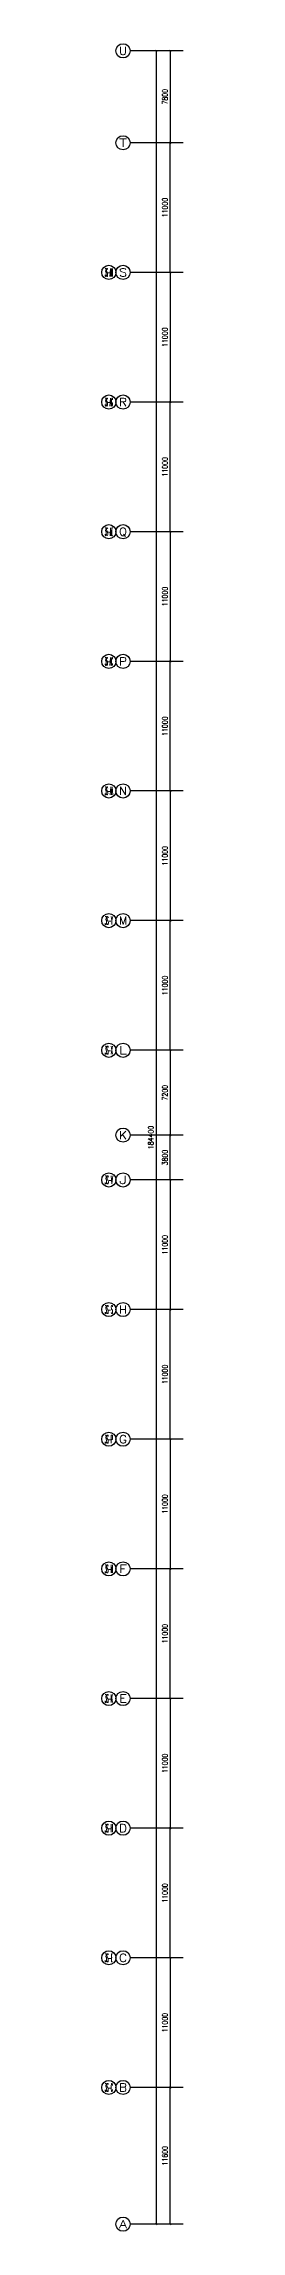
# Model space of a CAD drawing. Extents: x 0 to 3879896, y -114000 to 391286.
# Drawn here: x 1814646 to 1821546, y 131400 to 317000 of the extents above; entities that cross this region are included whole.
import ezdxf
from ezdxf.enums import TextEntityAlignment as Align

# ---------------------------------------------------------------- set-up
doc = ezdxf.new("R2010")
doc.units = 0
doc.header["$LTSCALE"] = 1000
doc.header["$MEASUREMENT"] = 0
doc.layers.get('0').update_dxf_attribs({"linetype": 'CONTINUOUS'})
doc.layers.get('Defpoints').update_dxf_attribs({"linetype": 'CONTINUOUS'})
doc.layers.add('AXIS', color=3, linetype='CONTINUOUS')
doc.layers.add('AXIS_TEXT', color=7, linetype='CONTINUOUS')
doc.styles.add('_TCH_AXIS', font='COMPLEX', dxfattribs={"bigfont": 'GBCBIG'})
doc.styles.add('DIM_FONT', font='SIMPLEX', dxfattribs={"width": 0.7, "bigfont": 'GBCBIG'})
doc.dimstyles.new('DIMN', dxfattribs={"dimscale": 1.5, "dimtxt": 300, "dimasz": 100, "dimexe": 250, "dimexo": 300, "dimgap": 150, "dimtad": 1, "dimdec": 0, "dimzin": 0, "dimdsep": 46, "dimtxsty": 'DIM_FONT', "dimblk": 'ARCHTICK', "dimcen": 0.09, "dimclrt": 7, "dimazin": 2, "dimtfac": 1, "dimtdec": 0, "dimtix": 1, "dimtmove": 2, "dimatfit": 3, "dimldrblk": 'ARCHTICK', "dimfxl": 1, "dimtolj": 1, "dimtzin": 0, "dimarcsym": 0})

# ---------------------------------------------------------------- blocks, each defined once
blk = doc.blocks.new('_ArchTick')
at = {"color": 0, "linetype": 'ByBlock', "const_width": 0.4}
blk.add_lwpolyline([(-0.5, -0.5), (0.5, 0.5)], dxfattribs=at)
blk = doc.blocks.new('*D507')
at = {"layer": 'AXIS', "color": 0, "lineweight": -2}
for p, q in [((1821096, 316400), (1820071, 316400)), ((1820446, 316400), (1820446, 308600)), ((1821096, 308600), (1820071, 308600))]:
    blk.add_line(p, q, dxfattribs=at)
at = {"layer": 'Defpoints', "color": 0, "transparency": 16777216}
for p in [(1821546, 316400), (1820446, 308600), (1821546, 308600)]:
    blk.add_point(p, dxfattribs=at)
at = {"layer": 'AXIS', "color": 0, "lineweight": -2, "xscale": 150, "yscale": 150, "zscale": 150}
for p, rotation in [((1820446, 316400), 90), ((1820446, 308600), 270)]:
    blk.add_blockref('_ArchTick', p, dxfattribs=dict(at, rotation=rotation))
at = {"layer": 'AXIS', "color": 7, "insert": (1819996, 312500), "char_height": 450, "attachment_point": 5, "rotation": 90, "style": 'DIM_FONT'}
blk.add_mtext('\\A1;7800', dxfattribs=at)
blk = doc.blocks.new('*D508')
at = {"layer": 'AXIS', "color": 0, "lineweight": -2}
for p, q in [((1821096, 316400), (1818871, 316400)), ((1819246, 316400), (1819246, 132000)), ((1821096, 132000), (1818871, 132000))]:
    blk.add_line(p, q, dxfattribs=at)
at = {"layer": 'Defpoints', "color": 0, "transparency": 16777216}
for p in [(1821546, 316400), (1819246, 132000), (1821546, 132000)]:
    blk.add_point(p, dxfattribs=at)
at = {"layer": 'AXIS', "color": 0, "lineweight": -2, "xscale": 150, "yscale": 150, "zscale": 150}
for p, rotation in [((1819246, 316400), 90), ((1819246, 132000), 270)]:
    blk.add_blockref('_ArchTick', p, dxfattribs=dict(at, rotation=rotation))
at = {"layer": 'AXIS', "color": 7, "insert": (1818796, 224200), "char_height": 450, "attachment_point": 5, "rotation": 90, "style": 'DIM_FONT'}
blk.add_mtext('\\A1;184400', dxfattribs=at)
blk = doc.blocks.new('*D509')
at = {"layer": 'AXIS', "color": 0, "lineweight": -2}
for p, q in [((1821096, 308600), (1820071, 308600)), ((1820446, 297600), (1820446, 308600)), ((1821096, 297600), (1820071, 297600))]:
    blk.add_line(p, q, dxfattribs=at)
at = {"layer": 'Defpoints', "color": 0, "transparency": 16777216}
for p in [(1820446, 308600), (1821546, 308600), (1821546, 297600)]:
    blk.add_point(p, dxfattribs=at)
at = {"layer": 'AXIS', "color": 0, "lineweight": -2, "xscale": 150, "yscale": 150, "zscale": 150}
for p, rotation in [((1820446, 308600), 90), ((1820446, 297600), 270)]:
    blk.add_blockref('_ArchTick', p, dxfattribs=dict(at, rotation=rotation))
at = {"layer": 'AXIS', "color": 7, "insert": (1819996, 303100), "char_height": 450, "attachment_point": 5, "rotation": 90, "style": 'DIM_FONT'}
blk.add_mtext('\\A1;11000', dxfattribs=at)
blk = doc.blocks.new('*D510')
at = {"layer": 'AXIS', "color": 0, "lineweight": -2}
for p, q in [((1821096, 297600), (1820071, 297600)), ((1820446, 297600), (1820446, 286600)), ((1821096, 286600), (1820071, 286600))]:
    blk.add_line(p, q, dxfattribs=at)
at = {"layer": 'Defpoints', "color": 0, "transparency": 16777216}
for p in [(1821546, 297600), (1820446, 286600), (1821546, 286600)]:
    blk.add_point(p, dxfattribs=at)
at = {"layer": 'AXIS', "color": 0, "lineweight": -2, "xscale": 150, "yscale": 150, "zscale": 150}
for p, rotation in [((1820446, 297600), 90), ((1820446, 286600), 270)]:
    blk.add_blockref('_ArchTick', p, dxfattribs=dict(at, rotation=rotation))
at = {"layer": 'AXIS', "color": 7, "insert": (1819996, 292100), "char_height": 450, "attachment_point": 5, "rotation": 90, "style": 'DIM_FONT'}
blk.add_mtext('\\A1;11000', dxfattribs=at)
blk = doc.blocks.new('*D511')
at = {"layer": 'AXIS', "color": 0, "lineweight": -2}
for p, q in [((1821096, 275600), (1820071, 275600)), ((1820446, 275600), (1820446, 264600)), ((1821096, 264600), (1820071, 264600))]:
    blk.add_line(p, q, dxfattribs=at)
at = {"layer": 'Defpoints', "color": 0, "transparency": 16777216}
for p in [(1821546, 275600), (1820446, 264600), (1821546, 264600)]:
    blk.add_point(p, dxfattribs=at)
at = {"layer": 'AXIS', "color": 0, "lineweight": -2, "xscale": 150, "yscale": 150, "zscale": 150}
for p, rotation in [((1820446, 275600), 90), ((1820446, 264600), 270)]:
    blk.add_blockref('_ArchTick', p, dxfattribs=dict(at, rotation=rotation))
at = {"layer": 'AXIS', "color": 7, "insert": (1819996, 270100), "char_height": 450, "attachment_point": 5, "rotation": 90, "style": 'DIM_FONT'}
blk.add_mtext('\\A1;11000', dxfattribs=at)
blk = doc.blocks.new('*D512')
at = {"layer": 'AXIS', "color": 0, "lineweight": -2}
for p, q in [((1821096, 286600), (1820071, 286600)), ((1820446, 275600), (1820446, 286600)), ((1821096, 275600), (1820071, 275600))]:
    blk.add_line(p, q, dxfattribs=at)
at = {"layer": 'Defpoints', "color": 0, "transparency": 16777216}
for p in [(1820446, 286600), (1821546, 286600), (1821546, 275600)]:
    blk.add_point(p, dxfattribs=at)
at = {"layer": 'AXIS', "color": 0, "lineweight": -2, "xscale": 150, "yscale": 150, "zscale": 150}
for p, rotation in [((1820446, 286600), 90), ((1820446, 275600), 270)]:
    blk.add_blockref('_ArchTick', p, dxfattribs=dict(at, rotation=rotation))
at = {"layer": 'AXIS', "color": 7, "insert": (1819996, 281100), "char_height": 450, "attachment_point": 5, "rotation": 90, "style": 'DIM_FONT'}
blk.add_mtext('\\A1;11000', dxfattribs=at)
blk = doc.blocks.new('*D513')
at = {"layer": 'AXIS', "color": 0, "lineweight": -2}
for p, q in [((1821096, 264600), (1820071, 264600)), ((1820446, 253600), (1820446, 264600)), ((1821096, 253600), (1820071, 253600))]:
    blk.add_line(p, q, dxfattribs=at)
at = {"layer": 'Defpoints', "color": 0, "transparency": 16777216}
for p in [(1820446, 264600), (1821546, 264600), (1821546, 253600)]:
    blk.add_point(p, dxfattribs=at)
at = {"layer": 'AXIS', "color": 0, "lineweight": -2, "xscale": 150, "yscale": 150, "zscale": 150}
for p, rotation in [((1820446, 264600), 90), ((1820446, 253600), 270)]:
    blk.add_blockref('_ArchTick', p, dxfattribs=dict(at, rotation=rotation))
at = {"layer": 'AXIS', "color": 7, "insert": (1819996, 259100), "char_height": 450, "attachment_point": 5, "rotation": 90, "style": 'DIM_FONT'}
blk.add_mtext('\\A1;11000', dxfattribs=at)
blk = doc.blocks.new('*D514')
at = {"layer": 'AXIS', "color": 0, "lineweight": -2}
for p, q in [((1821096, 253600), (1820071, 253600)), ((1820446, 253600), (1820446, 242600)), ((1821096, 242600), (1820071, 242600))]:
    blk.add_line(p, q, dxfattribs=at)
at = {"layer": 'Defpoints', "color": 0, "transparency": 16777216}
for p in [(1821546, 253600), (1820446, 242600), (1821546, 242600)]:
    blk.add_point(p, dxfattribs=at)
at = {"layer": 'AXIS', "color": 0, "lineweight": -2, "xscale": 150, "yscale": 150, "zscale": 150}
for p, rotation in [((1820446, 253600), 90), ((1820446, 242600), 270)]:
    blk.add_blockref('_ArchTick', p, dxfattribs=dict(at, rotation=rotation))
at = {"layer": 'AXIS', "color": 7, "insert": (1819996, 248100), "char_height": 450, "attachment_point": 5, "rotation": 90, "style": 'DIM_FONT'}
blk.add_mtext('\\A1;11000', dxfattribs=at)
blk = doc.blocks.new('*D515')
at = {"layer": 'AXIS', "color": 0, "lineweight": -2}
for p, q in [((1821096, 231600), (1820071, 231600)), ((1820446, 231600), (1820446, 224400)), ((1821096, 224400), (1820071, 224400))]:
    blk.add_line(p, q, dxfattribs=at)
at = {"layer": 'Defpoints', "color": 0, "transparency": 16777216}
for p in [(1821546, 231600), (1820446, 224400), (1821546, 224400)]:
    blk.add_point(p, dxfattribs=at)
at = {"layer": 'AXIS', "color": 0, "lineweight": -2, "xscale": 150, "yscale": 150, "zscale": 150}
for p, rotation in [((1820446, 231600), 90), ((1820446, 224400), 270)]:
    blk.add_blockref('_ArchTick', p, dxfattribs=dict(at, rotation=rotation))
at = {"layer": 'AXIS', "color": 7, "insert": (1819996, 228000), "char_height": 450, "attachment_point": 5, "rotation": 90, "style": 'DIM_FONT'}
blk.add_mtext('\\A1;7200', dxfattribs=at)
blk = doc.blocks.new('*D516')
at = {"layer": 'AXIS', "color": 0, "lineweight": -2}
for p, q in [((1821096, 242600), (1820071, 242600)), ((1820446, 231600), (1820446, 242600)), ((1821096, 231600), (1820071, 231600))]:
    blk.add_line(p, q, dxfattribs=at)
at = {"layer": 'Defpoints', "color": 0, "transparency": 16777216}
for p in [(1820446, 242600), (1821546, 242600), (1821546, 231600)]:
    blk.add_point(p, dxfattribs=at)
at = {"layer": 'AXIS', "color": 0, "lineweight": -2, "xscale": 150, "yscale": 150, "zscale": 150}
for p, rotation in [((1820446, 242600), 90), ((1820446, 231600), 270)]:
    blk.add_blockref('_ArchTick', p, dxfattribs=dict(at, rotation=rotation))
at = {"layer": 'AXIS', "color": 7, "insert": (1819996, 237100), "char_height": 450, "attachment_point": 5, "rotation": 90, "style": 'DIM_FONT'}
blk.add_mtext('\\A1;11000', dxfattribs=at)
blk = doc.blocks.new('*D517')
at = {"layer": 'AXIS', "color": 0, "lineweight": -2}
for p, q in [((1821096, 224400), (1820071, 224400)), ((1820446, 220600), (1820446, 224400)), ((1821096, 220600), (1820071, 220600))]:
    blk.add_line(p, q, dxfattribs=at)
at = {"layer": 'Defpoints', "color": 0, "transparency": 16777216}
for p in [(1820446, 224400), (1821546, 224400), (1821546, 220600)]:
    blk.add_point(p, dxfattribs=at)
at = {"layer": 'AXIS', "color": 0, "lineweight": -2, "xscale": 150, "yscale": 150, "zscale": 150}
for p, rotation in [((1820446, 224400), 90), ((1820446, 220600), 270)]:
    blk.add_blockref('_ArchTick', p, dxfattribs=dict(at, rotation=rotation))
at = {"layer": 'AXIS', "color": 7, "insert": (1819996, 222500), "char_height": 450, "attachment_point": 5, "rotation": 90, "style": 'DIM_FONT'}
blk.add_mtext('\\A1;3800', dxfattribs=at)
blk = doc.blocks.new('*D518')
at = {"layer": 'AXIS', "color": 0, "lineweight": -2}
for p, q in [((1821096, 220600), (1820071, 220600)), ((1820446, 220600), (1820446, 209600)), ((1821096, 209600), (1820071, 209600))]:
    blk.add_line(p, q, dxfattribs=at)
at = {"layer": 'Defpoints', "color": 0, "transparency": 16777216}
for p in [(1821546, 220600), (1820446, 209600), (1821546, 209600)]:
    blk.add_point(p, dxfattribs=at)
at = {"layer": 'AXIS', "color": 0, "lineweight": -2, "xscale": 150, "yscale": 150, "zscale": 150}
for p, rotation in [((1820446, 220600), 90), ((1820446, 209600), 270)]:
    blk.add_blockref('_ArchTick', p, dxfattribs=dict(at, rotation=rotation))
at = {"layer": 'AXIS', "color": 7, "insert": (1819996, 215100), "char_height": 450, "attachment_point": 5, "rotation": 90, "style": 'DIM_FONT'}
blk.add_mtext('\\A1;11000', dxfattribs=at)
blk = doc.blocks.new('*D519')
at = {"layer": 'AXIS', "color": 0, "lineweight": -2}
for p, q in [((1821096, 209600), (1820071, 209600)), ((1820446, 198600), (1820446, 209600)), ((1821096, 198600), (1820071, 198600))]:
    blk.add_line(p, q, dxfattribs=at)
at = {"layer": 'Defpoints', "color": 0, "transparency": 16777216}
for p in [(1820446, 209600), (1821546, 209600), (1821546, 198600)]:
    blk.add_point(p, dxfattribs=at)
at = {"layer": 'AXIS', "color": 0, "lineweight": -2, "xscale": 150, "yscale": 150, "zscale": 150}
for p, rotation in [((1820446, 209600), 90), ((1820446, 198600), 270)]:
    blk.add_blockref('_ArchTick', p, dxfattribs=dict(at, rotation=rotation))
at = {"layer": 'AXIS', "color": 7, "insert": (1819996, 204100), "char_height": 450, "attachment_point": 5, "rotation": 90, "style": 'DIM_FONT'}
blk.add_mtext('\\A1;11000', dxfattribs=at)
blk = doc.blocks.new('*D520')
at = {"layer": 'AXIS', "color": 0, "lineweight": -2}
for p, q in [((1821096, 187600), (1820071, 187600)), ((1820446, 176600), (1820446, 187600)), ((1821096, 176600), (1820071, 176600))]:
    blk.add_line(p, q, dxfattribs=at)
at = {"layer": 'Defpoints', "color": 0, "transparency": 16777216}
for p in [(1820446, 187600), (1821546, 187600), (1821546, 176600)]:
    blk.add_point(p, dxfattribs=at)
at = {"layer": 'AXIS', "color": 0, "lineweight": -2, "xscale": 150, "yscale": 150, "zscale": 150}
for p, rotation in [((1820446, 187600), 90), ((1820446, 176600), 270)]:
    blk.add_blockref('_ArchTick', p, dxfattribs=dict(at, rotation=rotation))
at = {"layer": 'AXIS', "color": 7, "insert": (1819996, 182100), "char_height": 450, "attachment_point": 5, "rotation": 90, "style": 'DIM_FONT'}
blk.add_mtext('\\A1;11000', dxfattribs=at)
blk = doc.blocks.new('*D521')
at = {"layer": 'AXIS', "color": 0, "lineweight": -2}
for p, q in [((1821096, 198600), (1820071, 198600)), ((1820446, 198600), (1820446, 187600)), ((1821096, 187600), (1820071, 187600))]:
    blk.add_line(p, q, dxfattribs=at)
at = {"layer": 'Defpoints', "color": 0, "transparency": 16777216}
for p in [(1821546, 198600), (1820446, 187600), (1821546, 187600)]:
    blk.add_point(p, dxfattribs=at)
at = {"layer": 'AXIS', "color": 0, "lineweight": -2, "xscale": 150, "yscale": 150, "zscale": 150}
for p, rotation in [((1820446, 198600), 90), ((1820446, 187600), 270)]:
    blk.add_blockref('_ArchTick', p, dxfattribs=dict(at, rotation=rotation))
at = {"layer": 'AXIS', "color": 7, "insert": (1819996, 193100), "char_height": 450, "attachment_point": 5, "rotation": 90, "style": 'DIM_FONT'}
blk.add_mtext('\\A1;11000', dxfattribs=at)
blk = doc.blocks.new('*D522')
at = {"layer": 'AXIS', "color": 0, "lineweight": -2}
for p, q in [((1821096, 176600), (1820071, 176600)), ((1820446, 176600), (1820446, 165600)), ((1821096, 165600), (1820071, 165600))]:
    blk.add_line(p, q, dxfattribs=at)
at = {"layer": 'Defpoints', "color": 0, "transparency": 16777216}
for p in [(1821546, 176600), (1820446, 165600), (1821546, 165600)]:
    blk.add_point(p, dxfattribs=at)
at = {"layer": 'AXIS', "color": 0, "lineweight": -2, "xscale": 150, "yscale": 150, "zscale": 150}
for p, rotation in [((1820446, 176600), 90), ((1820446, 165600), 270)]:
    blk.add_blockref('_ArchTick', p, dxfattribs=dict(at, rotation=rotation))
at = {"layer": 'AXIS', "color": 7, "insert": (1819996, 171100), "char_height": 450, "attachment_point": 5, "rotation": 90, "style": 'DIM_FONT'}
blk.add_mtext('\\A1;11000', dxfattribs=at)
blk = doc.blocks.new('*D523')
at = {"layer": 'AXIS', "color": 0, "lineweight": -2}
for p, q in [((1821096, 165600), (1820071, 165600)), ((1820446, 154600), (1820446, 165600)), ((1821096, 154600), (1820071, 154600))]:
    blk.add_line(p, q, dxfattribs=at)
at = {"layer": 'Defpoints', "color": 0, "transparency": 16777216}
for p in [(1820446, 165600), (1821546, 165600), (1821546, 154600)]:
    blk.add_point(p, dxfattribs=at)
at = {"layer": 'AXIS', "color": 0, "lineweight": -2, "xscale": 150, "yscale": 150, "zscale": 150}
for p, rotation in [((1820446, 165600), 90), ((1820446, 154600), 270)]:
    blk.add_blockref('_ArchTick', p, dxfattribs=dict(at, rotation=rotation))
at = {"layer": 'AXIS', "color": 7, "insert": (1819996, 160100), "char_height": 450, "attachment_point": 5, "rotation": 90, "style": 'DIM_FONT'}
blk.add_mtext('\\A1;11000', dxfattribs=at)
blk = doc.blocks.new('*D524')
at = {"layer": 'AXIS', "color": 0, "lineweight": -2}
for p, q in [((1821096, 143600), (1820071, 143600)), ((1820446, 132000), (1820446, 143600)), ((1821096, 132000), (1820071, 132000))]:
    blk.add_line(p, q, dxfattribs=at)
at = {"layer": 'Defpoints', "color": 0, "transparency": 16777216}
for p in [(1820446, 143600), (1821546, 143600), (1821546, 132000)]:
    blk.add_point(p, dxfattribs=at)
at = {"layer": 'AXIS', "color": 0, "lineweight": -2, "xscale": 150, "yscale": 150, "zscale": 150}
for p, rotation in [((1820446, 143600), 90), ((1820446, 132000), 270)]:
    blk.add_blockref('_ArchTick', p, dxfattribs=dict(at, rotation=rotation))
at = {"layer": 'AXIS', "color": 7, "insert": (1819996, 137800), "char_height": 450, "attachment_point": 5, "rotation": 90, "style": 'DIM_FONT'}
blk.add_mtext('\\A1;11600', dxfattribs=at)
blk = doc.blocks.new('*D525')
at = {"layer": 'AXIS', "color": 0, "lineweight": -2}
for p, q in [((1821096, 154600), (1820071, 154600)), ((1820446, 154600), (1820446, 143600)), ((1821096, 143600), (1820071, 143600))]:
    blk.add_line(p, q, dxfattribs=at)
at = {"layer": 'Defpoints', "color": 0, "transparency": 16777216}
for p in [(1821546, 154600), (1820446, 143600), (1821546, 143600)]:
    blk.add_point(p, dxfattribs=at)
at = {"layer": 'AXIS', "color": 0, "lineweight": -2, "xscale": 150, "yscale": 150, "zscale": 150}
for p, rotation in [((1820446, 154600), 90), ((1820446, 143600), 270)]:
    blk.add_blockref('_ArchTick', p, dxfattribs=dict(at, rotation=rotation))
at = {"layer": 'AXIS', "color": 7, "insert": (1819996, 149100), "char_height": 450, "attachment_point": 5, "rotation": 90, "style": 'DIM_FONT'}
blk.add_mtext('\\A1;11000', dxfattribs=at)

msp = doc.modelspace()

# ---------------------------------------------------------------- linework, layer by layer
at = {"layer": 'AXIS'}
for p, q in [((1821546.1, 316400.5), (1817046.1, 316400.5)), ((1821546.1, 308600.5), (1817046.1, 308600.5)), ((1821546.1, 297600.5), (1817046.1, 297600.5)), ((1821546.1, 286600.5), (1817046.1, 286600.5)), ((1821546.1, 275600.5), (1817046.1, 275600.5)), ((1821546.1, 264600.5), (1817046.1, 264600.5)), ((1821546.1, 253600.5), (1817046.1, 253600.5)), ((1821546.1, 242600.5), (1817046.1, 242600.5)), ((1821546.1, 231600.5), (1817046.1, 231600.5)), ((1821546.1, 224400.5), (1817046.1, 224400.5)), ((1821546.1, 220600.5), (1817046.1, 220600.5)), ((1821546.1, 209600.5), (1817046.1, 209600.5)), ((1821546.1, 198600.5), (1817046.1, 198600.5)), ((1821546.1, 187600.5), (1817046.1, 187600.5)), ((1821546.1, 176600.5), (1817046.1, 176600.5)), ((1821546.1, 165600.5), (1817046.1, 165600.5)), ((1821546.1, 154600.5), (1817046.1, 154600.5)), ((1821546.1, 143600.5), (1817046.1, 143600.5)), ((1821546.1, 132000.5), (1817046.1, 132000.5))]:
    msp.add_line(p, q, dxfattribs=at)
for centre in [(1816446.1, 316400.5), (1816446.1, 308600.5), (1815246.1, 297600.5), (1816446.1, 297600.5), (1815246.1, 286600.5), (1816446.1, 286600.5), (1815246.1, 275600.5), (1816446.1, 275600.5), (1815246.1, 264600.5), (1816446.1, 264600.5), (1815246.1, 253600.5), (1816446.1, 253600.5), (1815246.1, 242600.5), (1816446.1, 242600.5), (1815246.1, 231600.5), (1816446.1, 231600.5), (1816446.1, 224400.5), (1815246.1, 220600.5), (1816446.1, 220600.5), (1815246.1, 209600.5), (1816446.1, 209600.5), (1815246.1, 198600.5), (1816446.1, 198600.5), (1815246.1, 187600.5), (1816446.1, 187600.5), (1815246.1, 176600.5), (1816446.1, 176600.5), (1815246.1, 165600.5), (1816446.1, 165600.5), (1815246.1, 154600.5), (1816446.1, 154600.5), (1815246.1, 143600.5), (1816446.1, 143600.5), (1816446.1, 132000.5)]:
    msp.add_circle(centre, 600, dxfattribs=at)

# ---------------------------------------------------------------- texts
at = {"layer": 'AXIS_TEXT', "style": '_TCH_AXIS'}
for s, height, width, p, p2 in [('U', 678.8, 1.05, (1816106.7, 316061.1), (1816785.5, 316061.1)), ('T', 678.8, 1.4, (1816106.7, 308261.1), (1816785.5, 308261.1)), ('3S-AM', 678.82, 0.196262, (1814906.7, 297261.1), (1815585.5, 297261.1)), ('S', 678.8, 1.5, (1816106.7, 297261.1), (1816785.5, 297261.1)), ('3S-AG', 678.82, 0.201923, (1814906.7, 286261.1), (1815585.5, 286261.1)), ('R', 678.8, 1.166667, (1816106.7, 286261.1), (1816785.5, 286261.1)), ('3S-AE', 678.82, 0.205882, (1814906.7, 275261.1), (1815585.5, 275261.1)), ('Q', 678.8, 1.3125, (1816106.7, 275261.1), (1816785.5, 275261.1)), ('3S-AC', 678.82, 0.207921, (1814906.7, 264261.1), (1815585.5, 264261.1)), ('P', 678.8, 1.235294, (1816106.7, 264261.1), (1816785.5, 264261.1)), ('3S-AA', 678.82, 0.201923, (1814906.7, 253261.1), (1815585.5, 253261.1)), ('N', 678.8, 1.105263, (1816106.7, 253261.1), (1816785.5, 253261.1)), ('3S-Y', 678.82, 0.25, (1814906.7, 242261.1), (1815585.5, 242261.1)), ('3S-X', 678.82, 0.253012, (1814906.7, 231261.1), (1815585.5, 231261.1)), ('L', 678.8, 1.4, (1816106.7, 231261.1), (1816785.5, 231261.1)), ('K', 678.8, 1.105263, (1816106.7, 224061.1), (1816785.5, 224061.1)), ('3S-V', 678.82, 0.253012, (1814906.7, 220261.1), (1815585.5, 220261.1)), ('J', 678.8, 1.909091, (1816106.7, 220261.1), (1816785.5, 220261.1)), ('3S-S', 678.82, 0.265823, (1814906.7, 209261.1), (1815585.5, 209261.1)), ('H', 678.8, 1.05, (1816106.7, 209261.1), (1816785.5, 209261.1)), ('3S-P', 678.82, 0.256098, (1814906.7, 198261.1), (1815585.5, 198261.1)), ('G', 678.8, 1.166667, (1816106.7, 198261.1), (1816785.5, 198261.1)), ('3S-M', 678.82, 0.244186, (1814906.7, 187261.1), (1815585.5, 187261.1)), ('F', 678.8, 1.3125, (1816106.7, 187261.1), (1816785.5, 187261.1)), ('3S-K', 678.82, 0.25, (1814906.7, 176261.1), (1815585.5, 176261.1)), ('E', 678.8, 1.3125, (1816106.7, 176261.1), (1816785.5, 176261.1)), ('3S-H', 678.82, 0.247059, (1814906.7, 165261.1), (1815585.5, 165261.1)), ('D', 678.8, 1.235294, (1816106.7, 165261.1), (1816785.5, 165261.1)), ('3S-E', 678.82, 0.259259, (1814906.7, 154261.1), (1815585.5, 154261.1)), ('C', 678.8, 1.4, (1816106.7, 154261.1), (1816785.5, 154261.1)), ('3S-C', 678.82, 0.2625, (1814906.7, 143261.1), (1815585.5, 143261.1)), ('B', 678.8, 1.235294, (1816106.7, 143261.1), (1816785.5, 143261.1)), ('A', 678.8, 1.166667, (1816106.7, 131661.1), (1816785.5, 131661.1))]:
    msp.add_text(s, height=height, dxfattribs=dict(at, width=width)).set_placement(p, p2, align=Align.FIT)
msp.add_text('M', height=678.8, dxfattribs=at).set_placement((1816106.7, 242261.1), (1816785.5, 242261.1), align=Align.FIT)

# ---------------------------------------------------------------- dimensions: what is measured, and where the dimension line sits
at = {"layer": 'AXIS'}
for base, p1, p2, angle, picture, middle in [((1819246.1, 132000.5), (1821546.1, 316400.5), (1821546.1, 132000.5), 270, '*D508', (1818796.1, 224200.5)), ((1820446.1, 308600.5), (1821546.1, 316400.5), (1821546.1, 308600.5), 270, '*D507', (1819996.1, 312500.5)), ((1820446.1, 308600.5), (1821546.1, 297600.5), (1821546.1, 308600.5), 90, '*D509', (1819996.1, 303100.5)), ((1820446.1, 286600.5), (1821546.1, 297600.5), (1821546.1, 286600.5), 270, '*D510', (1819996.1, 292100.5)), ((1820446.1, 286600.5), (1821546.1, 275600.5), (1821546.1, 286600.5), 90, '*D512', (1819996.1, 281100.5)), ((1820446.1, 264600.5), (1821546.1, 275600.5), (1821546.1, 264600.5), 270, '*D511', (1819996.1, 270100.5)), ((1820446.1, 264600.5), (1821546.1, 253600.5), (1821546.1, 264600.5), 90, '*D513', (1819996.1, 259100.5)), ((1820446.1, 242600.5), (1821546.1, 253600.5), (1821546.1, 242600.5), 270, '*D514', (1819996.1, 248100.5)), ((1820446.1, 242600.5), (1821546.1, 231600.5), (1821546.1, 242600.5), 90, '*D516', (1819996.1, 237100.5)), ((1820446.1, 224400.5), (1821546.1, 231600.5), (1821546.1, 224400.5), 270, '*D515', (1819996.1, 228000.5)), ((1820446.1, 224400.5), (1821546.1, 220600.5), (1821546.1, 224400.5), 90, '*D517', (1819996.1, 222500.5)), ((1820446.1, 209600.5), (1821546.1, 220600.5), (1821546.1, 209600.5), 270, '*D518', (1819996.1, 215100.5)), ((1820446.1, 209600.5), (1821546.1, 198600.5), (1821546.1, 209600.5), 90, '*D519', (1819996.1, 204100.5)), ((1820446.1, 187600.5), (1821546.1, 198600.5), (1821546.1, 187600.5), 270, '*D521', (1819996.1, 193100.5)), ((1820446.1, 187600.5), (1821546.1, 176600.5), (1821546.1, 187600.5), 90, '*D520', (1819996.1, 182100.5)), ((1820446.1, 165600.5), (1821546.1, 176600.5), (1821546.1, 165600.5), 270, '*D522', (1819996.1, 171100.5)), ((1820446.1, 165600.5), (1821546.1, 154600.5), (1821546.1, 165600.5), 90, '*D523', (1819996.1, 160100.5)), ((1820446.1, 143600.5), (1821546.1, 154600.5), (1821546.1, 143600.5), 270, '*D525', (1819996.1, 149100.5)), ((1820446.1, 143600.5), (1821546.1, 132000.5), (1821546.1, 143600.5), 90, '*D524', (1819996.1, 137800.5))]:
    dim = msp.add_linear_dim(base=base, p1=p1, p2=p2, angle=angle, dimstyle='DIMN', dxfattribs=at)
    dim.commit()
    dim.dimension.update_dxf_attribs({"geometry": picture, "text_midpoint": middle, "dimtype": 128})

doc.saveas('drawing.dxf')
